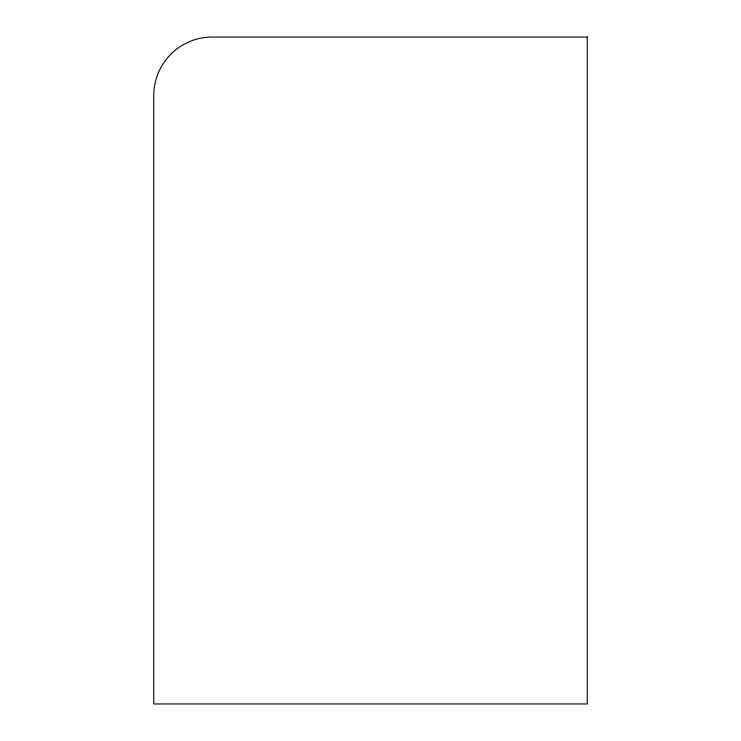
<?xml version="1.0" encoding="UTF-8"?>
<svg xmlns="http://www.w3.org/2000/svg" width="741" height="741" viewBox="0 0 741 741"><rect width="100%" height="100%" fill="white"/><g stroke="black" fill="none" stroke-linecap="round" stroke-linejoin="round"><path stroke-width="1.11" d="M587.243 37.05L212.185 37.05A58.428 58.428 0 0 0 153.757 95.478L153.757 703.95L587.243 703.95L587.243 37.05"/></g></svg>
